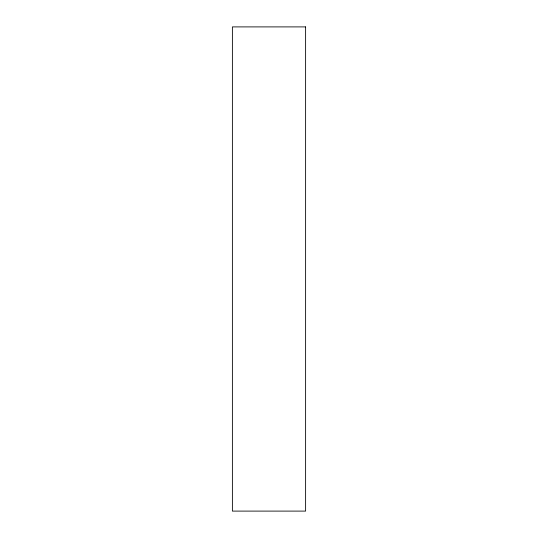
<?xml version="1.0" encoding="UTF-8"?>
<svg xmlns="http://www.w3.org/2000/svg" width="538" height="538" viewBox="0 0 538 538"><rect width="100%" height="100%" fill="white"/><g stroke="black" fill="none" stroke-linecap="round" stroke-linejoin="round"><path stroke-width="0.81" d="M305.611 26.9L232.389 26.9L232.389 511.1L305.611 511.1L305.611 26.9"/></g></svg>
